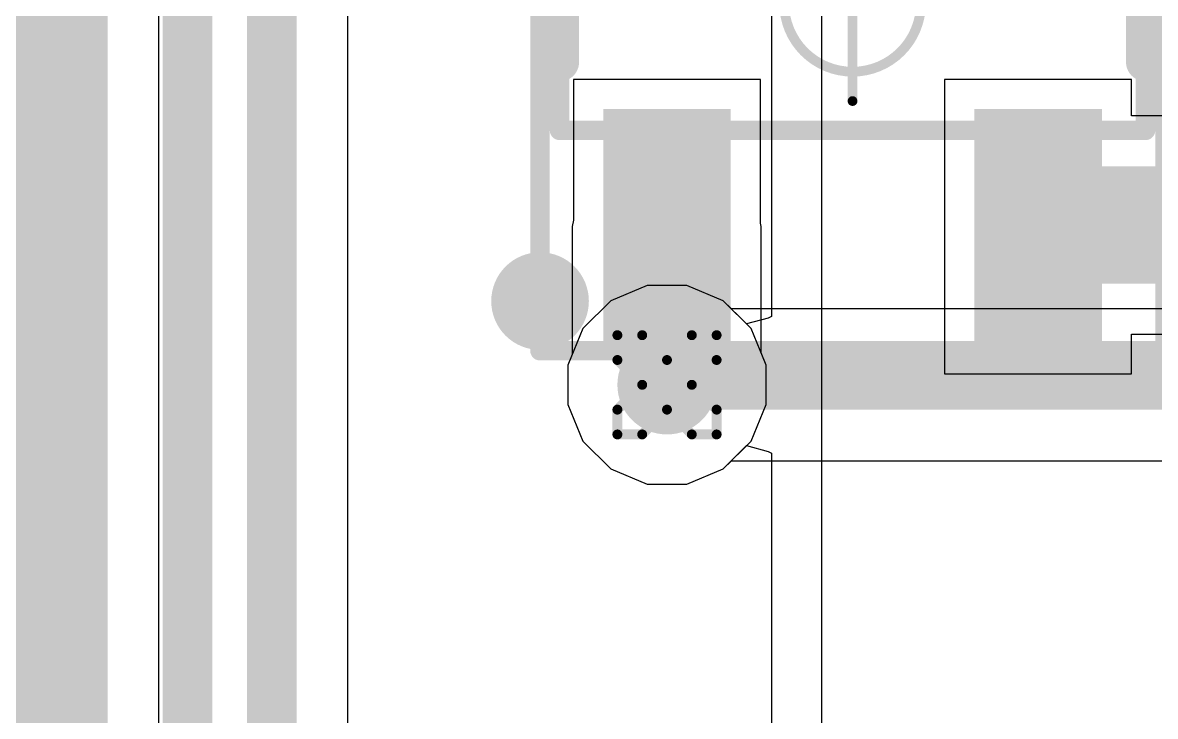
# Model space of a CAD drawing. Header units: inches. Extents: x -0.5 to 14, y -0.2 to 4.7.
# Drawn here: x 0.1242 to 0.3525, y 0.4519 to 0.5917 of the extents above; entities that cross this region are included whole.
import ezdxf

# ---------------------------------------------------------------- set-up
doc = ezdxf.new("R2010")
doc.units = ezdxf.units.IN
doc.header["$MEASUREMENT"] = 0
for name, color, linetype in [('Bottom Layer', 5, 'Continuous'), ('Drill Drawing', 1, 'Continuous'), ('GND', 16, 'Continuous'), ('Mechanical 13', 56, 'Continuous'), ('Mechanical 15', 56, 'Continuous'), ('POWER', 76, 'Continuous'), ('Top Layer', 1, 'Continuous'), ('Top Overlay', 2, 'Continuous'), ('Top Paste', 8, 'Continuous'), ('Top Solder', 216, 'Continuous'), ('Via Holes', 16, 'Continuous')]:
    doc.layers.add(name, color=color, linetype=linetype)

# ---------------------------------------------------------------- blocks, each defined once
blk = doc.blocks.new('SOT23_3L_23')
at = {"layer": 'Top Layer'}
for points in [[(0.00886, 0.02461), (-0.00886, 0.02461), (-0.00886, 0.06398), (0.00886, 0.06398)], [(-0.02854, -0.06469), (-0.04626, -0.06469), (-0.04626, -0.02531), (-0.02854, -0.02531)], [(0.04626, -0.06469), (0.02854, -0.06469), (0.02854, -0.02531), (0.04626, -0.02531)]]:
    blk.add_hatch(color=1, dxfattribs=at).paths.add_polyline_path(points)
at = {"layer": 'Top Paste'}
for points in [[(0.00886, 0.02461), (-0.00886, 0.02461), (-0.00886, 0.06398), (0.00886, 0.06398)], [(-0.02854, -0.06469), (-0.04626, -0.06469), (-0.04626, -0.02531), (-0.02854, -0.02531)], [(0.04626, -0.06469), (0.02854, -0.06469), (0.02854, -0.02531), (0.04626, -0.02531)]]:
    blk.add_hatch(color=8, dxfattribs=at).paths.add_polyline_path(points)
at = {"layer": 'Top Solder'}
for points in [[(0.01286, 0.02061), (-0.01286, 0.02061), (-0.01286, 0.06798), (0.01286, 0.06798)], [(-0.02454, -0.06869), (-0.05026, -0.06869), (-0.05026, -0.02131), (-0.02454, -0.02131)], [(0.05026, -0.06869), (0.02454, -0.06869), (0.02454, -0.02131), (0.05026, -0.02131)]]:
    blk.add_hatch(color=216, dxfattribs=at).paths.add_polyline_path(points)
at = {"layer": 'Mechanical 13'}
for points in [[(-0.05906, 0.02559, 0.00394, 0.00394, 0), (0.05906, 0.02559, 0.00394, 0.00394, 0)], [(-0.05906, -0.02559, 0.00394, 0.00394, 0), (-0.05906, 0.02559, 0.00394, 0.00394, 0)], [(0.05906, -0.02559, 0.00394, 0.00394, 0), (0.05906, 0.02559, 0.00394, 0.00394, 0)], [(-0.05906, -0.02559, 0.00394, 0.00394, 0), (0.05906, -0.02559, 0.00394, 0.00394, 0)]]:
    blk.add_lwpolyline(points, format="xyseb", dxfattribs=at)
for points in [[(-0.06004, 0.02559, 0.00197, 0.00197, 1), (-0.05807, 0.02559, 0.00197, 0.00197, 1)], [(-0.06004, 0.02559, 0.00197, 0.00197, 1), (-0.05807, 0.02559, 0.00197, 0.00197, 1)], [(0.05807, 0.02559, 0.00197, 0.00197, 1), (0.06004, 0.02559, 0.00197, 0.00197, 1)], [(0.05807, 0.02559, 0.00197, 0.00197, 1), (0.06004, 0.02559, 0.00197, 0.00197, 1)], [(-0.06004, -0.02559, 0.00197, 0.00197, 1), (-0.05807, -0.02559, 0.00197, 0.00197, 1)], [(-0.06004, -0.02559, 0.00197, 0.00197, 1), (-0.05807, -0.02559, 0.00197, 0.00197, 1)], [(0.05807, -0.02559, 0.00197, 0.00197, 1), (0.06004, -0.02559, 0.00197, 0.00197, 1)], [(0.05807, -0.02559, 0.00197, 0.00197, 1), (0.06004, -0.02559, 0.00197, 0.00197, 1)]]:
    blk.add_lwpolyline(points, format="xyseb", close=True, dxfattribs=at)
at = {"layer": 'Mechanical 15'}
for points in [[(-0.06299, 0.07, 0.00394, 0.00394, 0), (0.06299, 0.07, 0.00394, 0.00394, 0)], [(-0.06299, -0.07, 0.00394, 0.00394, 0), (-0.06299, 0.07, 0.00394, 0.00394, 0)], [(0.06299, -0.07, 0.00394, 0.00394, 0), (0.06299, 0.07, 0.00394, 0.00394, 0)], [(0, -0.01969, 0.00197, 0.00197, 0), (0, 0.01969, 0.00197, 0.00197, 0)], [(-0.01969, 0, 0.00197, 0.00197, 0), (0.01969, 0, 0.00197, 0.00197, 0)], [(-0.06299, -0.07, 0.00394, 0.00394, 0), (0.06299, -0.07, 0.00394, 0.00394, 0)]]:
    blk.add_lwpolyline(points, format="xyseb", dxfattribs=at)
for points in [[(-0.06398, 0.07, 0.00197, 0.00197, 1), (-0.06201, 0.07, 0.00197, 0.00197, 1)], [(-0.06398, 0.07, 0.00197, 0.00197, 1), (-0.06201, 0.07, 0.00197, 0.00197, 1)], [(0.06201, 0.07, 0.00197, 0.00197, 1), (0.06398, 0.07, 0.00197, 0.00197, 1)], [(0.06201, 0.07, 0.00197, 0.00197, 1), (0.06398, 0.07, 0.00197, 0.00197, 1)], [(-0.00049, 0.01969, 0.000984, 0.000984, 1), (0.00049, 0.01969, 0.000984, 0.000984, 1)], [(0.01378, 0, 0.00197, 0.00197, 1), (-0.01378, 0, 0.00197, 0.00197, 1)], [(-0.02018, 0, 0.000984, 0.000984, 1), (-0.01919, 0, 0.000984, 0.000984, 1)], [(-0.01427, 0, 0.000984, 0.000984, 1), (-0.01329, 0, 0.000984, 0.000984, 1)], [(0.01329, 0, 0.000984, 0.000984, 1), (0.01427, 0, 0.000984, 0.000984, 1)], [(0.01919, 0, 0.000984, 0.000984, 1), (0.02018, 0, 0.000984, 0.000984, 1)], [(-0.00049, -0.01969, 0.000984, 0.000984, 1), (0.00049, -0.01969, 0.000984, 0.000984, 1)], [(-0.06398, -0.07, 0.00197, 0.00197, 1), (-0.06201, -0.07, 0.00197, 0.00197, 1)], [(-0.06398, -0.07, 0.00197, 0.00197, 1), (-0.06201, -0.07, 0.00197, 0.00197, 1)], [(0.06201, -0.07, 0.00197, 0.00197, 1), (0.06398, -0.07, 0.00197, 0.00197, 1)], [(0.06201, -0.07, 0.00197, 0.00197, 1), (0.06398, -0.07, 0.00197, 0.00197, 1)]]:
    blk.add_lwpolyline(points, format="xyseb", close=True, dxfattribs=at)
at = {"layer": 'Top Overlay'}
for points in [[(-0.05906, -0.01181, 0.00787, 0.00787, 0), (-0.05906, 0.02756, 0.00787, 0.00787, 0)], [(-0.05906, 0.02756, 0.00787, 0.00787, 0), (-0.02756, 0.02756, 0.00787, 0.00787, 0)], [(0.02756, 0.02756, 0.00787, 0.00787, 0), (0.05906, 0.02756, 0.00787, 0.00787, 0)], [(0.05906, -0.01181, 0.00787, 0.00787, 0), (0.05906, 0.02756, 0.00787, 0.00787, 0)]]:
    blk.add_lwpolyline(points, format="xyseb", dxfattribs=at)
for points in [[(-0.06102, 0.02756, 0.00394, 0.00394, 1), (-0.05709, 0.02756, 0.00394, 0.00394, 1)], [(-0.06102, 0.02756, 0.00394, 0.00394, 1), (-0.05709, 0.02756, 0.00394, 0.00394, 1)], [(-0.02953, 0.02756, 0.00394, 0.00394, 1), (-0.02559, 0.02756, 0.00394, 0.00394, 1)], [(0.02559, 0.02756, 0.00394, 0.00394, 1), (0.02953, 0.02756, 0.00394, 0.00394, 1)], [(0.05709, 0.02756, 0.00394, 0.00394, 1), (0.06102, 0.02756, 0.00394, 0.00394, 1)], [(0.05709, 0.02756, 0.00394, 0.00394, 1), (0.06102, 0.02756, 0.00394, 0.00394, 1)], [(-0.06102, -0.01181, 0.00394, 0.00394, 1), (-0.05709, -0.01181, 0.00394, 0.00394, 1)], [(0.05709, -0.01181, 0.00394, 0.00394, 1), (0.06102, -0.01181, 0.00394, 0.00394, 1)], [(-0.05807, -0.06, 0.00984, 0.00984, 1), (-0.06791, -0.06, 0.00984, 0.00984, 1)], [(-0.07037, -0.06, 0.00492, 0.00492, 1), (-0.06545, -0.06, 0.00492, 0.00492, 1)], [(-0.06053, -0.06, 0.00492, 0.00492, 1), (-0.05561, -0.06, 0.00492, 0.00492, 1)]]:
    blk.add_lwpolyline(points, format="xyseb", close=True, dxfattribs=at)

msp = doc.modelspace()

# ---------------------------------------------------------------- hatches: boundary and pattern name
at = {"layer": 'Bottom Layer'}
h = msp.add_hatch(color=5, dxfattribs=at)
edge = h.paths.add_edge_path()
edge.add_arc((0.25407, 0.51875), 0.01, 0, 360)
at = {"layer": 'GND'}
h = msp.add_hatch(color=16, dxfattribs=at)
edge = h.paths.add_edge_path()
edge.add_arc((0.25407, 0.51875), 0.01, 0, 360)
at = {"layer": 'POWER'}
h = msp.add_hatch(color=76, dxfattribs=at)
edge = h.paths.add_edge_path()
edge.add_arc((0.25407, 0.51875), 0.01, 0, 360)
at = {"layer": 'Top Layer'}
for points in [[(0.32888, 0.53913), (0.49437, 0.53913), (0.49437, 0.56276), (0.32888, 0.56276)], [(0.26287, 0.55064), (0.24515, 0.55064), (0.24515, 0.51875), (0.26287, 0.51875)]]:
    msp.add_hatch(color=1, dxfattribs=at).paths.add_polyline_path(points)
h = msp.add_hatch(color=1, dxfattribs=at)
edge = h.paths.add_edge_path()
edge.add_arc((0.25407, 0.51875), 0.01, 0, 360)
at = {"layer": 'Via Holes'}
h = msp.add_hatch(color=7, dxfattribs=at)
edge = h.paths.add_edge_path()
edge.add_arc((0.25407, 0.51875), 0.005, 0, 360)

# ---------------------------------------------------------------- linework, layer by layer
at = {"layer": 'Bottom Layer'}
for p, q in [((0.18972, 0.3588), (0.18972, 0.61469)), ((0.25009, 0.53875), (0.24274, 0.5357)), ((0.25805, 0.53875), (0.25009, 0.53875)), ((0.2654, 0.5357), (0.25805, 0.53875)), ((0.24274, 0.5357), (0.23712, 0.53008)), ((0.26706, 0.53404), (0.2654, 0.5357)), ((0.38218, 0.53404), (0.26706, 0.53404)), ((0.23712, 0.53008), (0.23407, 0.52273)), ((0.23407, 0.52273), (0.23407, 0.51477)), ((0.23407, 0.51477), (0.23712, 0.50742)), ((0.23712, 0.50742), (0.24274, 0.50179)), ((0.2654, 0.50179), (0.26706, 0.50345)), ((0.26706, 0.50345), (0.61452, 0.50345)), ((0.24274, 0.50179), (0.25009, 0.49875)), ((0.25805, 0.49875), (0.2654, 0.50179)), ((0.25009, 0.49875), (0.25805, 0.49875))]:
    msp.add_line(p, q, dxfattribs=at)
for points in [[(0.12634, 0.31011, 0.01, 0.01, 0), (0.12634, 0.76854, 0.01, 0.01, 0)], [(0.15743, 0.34743, 0.01, 0.01, 0), (0.15743, 0.62806, 0.01, 0.01, 0)], [(0.17443, 0.35247, 0.01, 0.01, 0), (0.17443, 0.62102, 0.01, 0.01, 0)], [(0.25407, 0.51875, 0.01, 0.01, 0), (0.62086, 0.51875, 0.01, 0.01, 0)]]:
    msp.add_lwpolyline(points, format="xyseb", dxfattribs=at)
msp.add_lwpolyline([(0.25157, 0.51875, 0.005, 0.005, 1), (0.25657, 0.51875, 0.005, 0.005, 1)], format="xyseb", close=True, dxfattribs=at)
at = {"layer": 'Drill Drawing'}
for points in [[(0.24407, 0.52375, 0.002, 0.002, 0), (0.24407, 0.52875, 0.002, 0.002, 0)], [(0.24407, 0.52875, 0.002, 0.002, 0), (0.24907, 0.52875, 0.002, 0.002, 0)], [(0.24907, 0.52875, 0.002, 0.002, 0), (0.25407, 0.52375, 0.002, 0.002, 0)], [(0.25407, 0.52375, 0.002, 0.002, 0), (0.25907, 0.52875, 0.002, 0.002, 0)], [(0.25907, 0.52875, 0.002, 0.002, 0), (0.26407, 0.52875, 0.002, 0.002, 0)], [(0.26407, 0.52375, 0.002, 0.002, 0), (0.26407, 0.52875, 0.002, 0.002, 0)], [(0.24407, 0.52375, 0.002, 0.002, 0), (0.24907, 0.51875, 0.002, 0.002, 0)], [(0.25907, 0.51875, 0.002, 0.002, 0), (0.26407, 0.52375, 0.002, 0.002, 0)], [(0.24407, 0.51375, 0.002, 0.002, 0), (0.24907, 0.51875, 0.002, 0.002, 0)], [(0.25907, 0.51875, 0.002, 0.002, 0), (0.26407, 0.51375, 0.002, 0.002, 0)], [(0.24407, 0.50875, 0.002, 0.002, 0), (0.24407, 0.51375, 0.002, 0.002, 0)], [(0.24907, 0.50875, 0.002, 0.002, 0), (0.25407, 0.51375, 0.002, 0.002, 0)], [(0.25407, 0.51375, 0.002, 0.002, 0), (0.25907, 0.50875, 0.002, 0.002, 0)], [(0.26407, 0.50875, 0.002, 0.002, 0), (0.26407, 0.51375, 0.002, 0.002, 0)], [(0.24407, 0.50875, 0.002, 0.002, 0), (0.24907, 0.50875, 0.002, 0.002, 0)], [(0.25907, 0.50875, 0.002, 0.002, 0), (0.26407, 0.50875, 0.002, 0.002, 0)]]:
    msp.add_lwpolyline(points, format="xyseb", dxfattribs=at)
for points in [[(0.24357, 0.52875, 0.001, 0.001, 1), (0.24457, 0.52875, 0.001, 0.001, 1)], [(0.24357, 0.52875, 0.001, 0.001, 1), (0.24457, 0.52875, 0.001, 0.001, 1)], [(0.24857, 0.52875, 0.001, 0.001, 1), (0.24957, 0.52875, 0.001, 0.001, 1)], [(0.24857, 0.52875, 0.001, 0.001, 1), (0.24957, 0.52875, 0.001, 0.001, 1)], [(0.25857, 0.52875, 0.001, 0.001, 1), (0.25957, 0.52875, 0.001, 0.001, 1)], [(0.25857, 0.52875, 0.001, 0.001, 1), (0.25957, 0.52875, 0.001, 0.001, 1)], [(0.26357, 0.52875, 0.001, 0.001, 1), (0.26457, 0.52875, 0.001, 0.001, 1)], [(0.26357, 0.52875, 0.001, 0.001, 1), (0.26457, 0.52875, 0.001, 0.001, 1)], [(0.24357, 0.52375, 0.001, 0.001, 1), (0.24457, 0.52375, 0.001, 0.001, 1)], [(0.24357, 0.52375, 0.001, 0.001, 1), (0.24457, 0.52375, 0.001, 0.001, 1)], [(0.25357, 0.52375, 0.001, 0.001, 1), (0.25457, 0.52375, 0.001, 0.001, 1)], [(0.25357, 0.52375, 0.001, 0.001, 1), (0.25457, 0.52375, 0.001, 0.001, 1)], [(0.26357, 0.52375, 0.001, 0.001, 1), (0.26457, 0.52375, 0.001, 0.001, 1)], [(0.26357, 0.52375, 0.001, 0.001, 1), (0.26457, 0.52375, 0.001, 0.001, 1)], [(0.24857, 0.51875, 0.001, 0.001, 1), (0.24957, 0.51875, 0.001, 0.001, 1)], [(0.24857, 0.51875, 0.001, 0.001, 1), (0.24957, 0.51875, 0.001, 0.001, 1)], [(0.25857, 0.51875, 0.001, 0.001, 1), (0.25957, 0.51875, 0.001, 0.001, 1)], [(0.25857, 0.51875, 0.001, 0.001, 1), (0.25957, 0.51875, 0.001, 0.001, 1)], [(0.24357, 0.51375, 0.001, 0.001, 1), (0.24457, 0.51375, 0.001, 0.001, 1)], [(0.24357, 0.51375, 0.001, 0.001, 1), (0.24457, 0.51375, 0.001, 0.001, 1)], [(0.25357, 0.51375, 0.001, 0.001, 1), (0.25457, 0.51375, 0.001, 0.001, 1)], [(0.25357, 0.51375, 0.001, 0.001, 1), (0.25457, 0.51375, 0.001, 0.001, 1)], [(0.26357, 0.51375, 0.001, 0.001, 1), (0.26457, 0.51375, 0.001, 0.001, 1)], [(0.26357, 0.51375, 0.001, 0.001, 1), (0.26457, 0.51375, 0.001, 0.001, 1)], [(0.24357, 0.50875, 0.001, 0.001, 1), (0.24457, 0.50875, 0.001, 0.001, 1)], [(0.24357, 0.50875, 0.001, 0.001, 1), (0.24457, 0.50875, 0.001, 0.001, 1)], [(0.24857, 0.50875, 0.001, 0.001, 1), (0.24957, 0.50875, 0.001, 0.001, 1)], [(0.24857, 0.50875, 0.001, 0.001, 1), (0.24957, 0.50875, 0.001, 0.001, 1)], [(0.25857, 0.50875, 0.001, 0.001, 1), (0.25957, 0.50875, 0.001, 0.001, 1)], [(0.25857, 0.50875, 0.001, 0.001, 1), (0.25957, 0.50875, 0.001, 0.001, 1)], [(0.26357, 0.50875, 0.001, 0.001, 1), (0.26457, 0.50875, 0.001, 0.001, 1)], [(0.26357, 0.50875, 0.001, 0.001, 1), (0.26457, 0.50875, 0.001, 0.001, 1)]]:
    msp.add_lwpolyline(points, format="xyseb", close=True, dxfattribs=at)
at = {"layer": 'GND'}
for p, q in [((0.25009, 0.53875), (0.24274, 0.5357)), ((0.25805, 0.53875), (0.25009, 0.53875)), ((0.2654, 0.5357), (0.25805, 0.53875)), ((0.24274, 0.5357), (0.23712, 0.53008)), ((0.27103, 0.53008), (0.2654, 0.5357)), ((0.23712, 0.53008), (0.23407, 0.52273)), ((0.27407, 0.52273), (0.27103, 0.53008)), ((0.23407, 0.52273), (0.23407, 0.51477)), ((0.27407, 0.51477), (0.27407, 0.52273)), ((0.23407, 0.51477), (0.23712, 0.50742)), ((0.27103, 0.50742), (0.27407, 0.51477)), ((0.23712, 0.50742), (0.24274, 0.50179)), ((0.2654, 0.50179), (0.27103, 0.50742)), ((0.24274, 0.50179), (0.25009, 0.49875)), ((0.25805, 0.49875), (0.2654, 0.50179)), ((0.25009, 0.49875), (0.25805, 0.49875))]:
    msp.add_line(p, q, dxfattribs=at)
at = {"layer": 'POWER'}
for p, q in [((0.2751, 0.66131), (0.2751, 0.53254)), ((0.28529, 0.29981), (0.28529, 0.66131)), ((0.25009, 0.53875), (0.24274, 0.5357)), ((0.25805, 0.53875), (0.25009, 0.53875)), ((0.2654, 0.5357), (0.25805, 0.53875)), ((0.24274, 0.5357), (0.23712, 0.53008)), ((0.2701, 0.53101), (0.2654, 0.5357)), ((0.27446, 0.53216), (0.2701, 0.53101)), ((0.2751, 0.53254), (0.27446, 0.53216)), ((0.23712, 0.53008), (0.23407, 0.52273)), ((0.23407, 0.52273), (0.23407, 0.51477)), ((0.23407, 0.51477), (0.23712, 0.50742)), ((0.23712, 0.50742), (0.24274, 0.50179)), ((0.2654, 0.50179), (0.2701, 0.50649)), ((0.2701, 0.50649), (0.27446, 0.50534)), ((0.27446, 0.50534), (0.2751, 0.50496)), ((0.2751, 0.50496), (0.2751, 0.31001)), ((0.24274, 0.50179), (0.25009, 0.49875)), ((0.25805, 0.49875), (0.2654, 0.50179)), ((0.25009, 0.49875), (0.25805, 0.49875))]:
    msp.add_line(p, q, dxfattribs=at)
at = {"layer": 'Top Layer'}
for p, q in [((0.15166, 0.41119), (0.15166, 0.68698)), ((0.27293, 0.5803), (0.23521, 0.5803)), ((0.23521, 0.5803), (0.23521, 0.55194)), ((0.27293, 0.5513), (0.27293, 0.5803)), ((0.34773, 0.5803), (0.31002, 0.5803)), ((0.31002, 0.5803), (0.31002, 0.52093)), ((0.34773, 0.57295), (0.34773, 0.5803)), ((0.36521, 0.57295), (0.34773, 0.57295)), ((0.23521, 0.55194), (0.23496, 0.55064)), ((0.23496, 0.55064), (0.23496, 0.52486)), ((0.27306, 0.55064), (0.27293, 0.5513)), ((0.27306, 0.52516), (0.27306, 0.55064)), ((0.34773, 0.52093), (0.34773, 0.52894)), ((0.34773, 0.52894), (0.4328, 0.52894)), ((0.27407, 0.52273), (0.27306, 0.52516)), ((0.23496, 0.52486), (0.23407, 0.52273)), ((0.23407, 0.52273), (0.23407, 0.51477)), ((0.27407, 0.51477), (0.27407, 0.52273)), ((0.31002, 0.52093), (0.34773, 0.52093)), ((0.23407, 0.51477), (0.23712, 0.50742)), ((0.27103, 0.50742), (0.27407, 0.51477)), ((0.23712, 0.50742), (0.24274, 0.50179)), ((0.2654, 0.50179), (0.27103, 0.50742)), ((0.24274, 0.50179), (0.25009, 0.49875)), ((0.25805, 0.49875), (0.2654, 0.50179)), ((0.25009, 0.49875), (0.25805, 0.49875))]:
    msp.add_line(p, q, dxfattribs=at)
msp.add_lwpolyline([(0.13535, 0.41119, 0.012, 0.012, 0), (0.13535, 1.03, 0.012, 0.012, 0)], format="xyseb", dxfattribs=at)

# ---------------------------------------------------------------- block references
msp.add_blockref('SOT23_3L_23', (0.29147, 0.59562))

doc.saveas('drawing.dxf')
